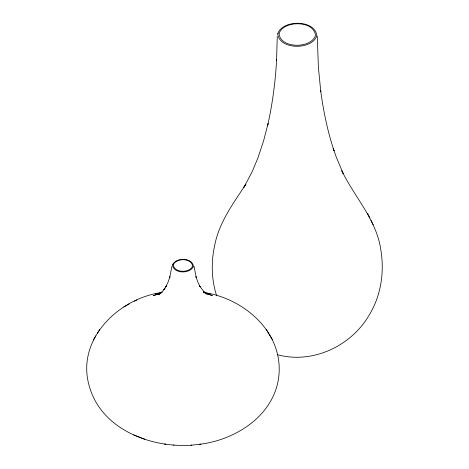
<?xml version="1.0" encoding="UTF-8"?>
<svg xmlns="http://www.w3.org/2000/svg" width="469" height="469" viewBox="0 0 469 469"><rect width="100%" height="100%" fill="white"/><g stroke="black" fill="none" stroke-linecap="round" stroke-linejoin="round"><path stroke-width="0.7" d="M277.267 36.5L276.563 60.7L276.622 59.446C275.414 81.606 272.565 103.696 267.652 125.346L268.092 123.57L263.572 140.899L257.886 158.047L252.064 171.941L243.898 187.33L245.903 184.17C233.357 203.253 219.211 222.218 214.732 245.146C211.009 261.802 211.355 279.594 216.69 295.869M171.894 266.41L169.637 277.748L169.96 276.745L168.043 282.162L165.715 287.016L166.46 285.744L163.804 289.748L164.977 288.318L162.256 291.566L159.29 294.204L161.236 292.521L158.44 294.468L162.262 292.081L153.193 295.757L160.908 293.119M161.606 292.504C117.789 298.53 74.958 340.781 89.643 387.324C102.06 429.616 151.206 448.141 191.827 445.134M93.354 339.972L95.828 335.863M97.312 333.377L99.686 329.431M123.828 307.037L129.508 303.707M134.392 301.25L136.942 299.972M159.589 293.125L161.94 292.193M155.491 293.746L157.174 293.412M199.343 444.331C238.346 439.746 279.114 411.999 279.219 369.126C279.26 328.288 241.447 297.921 203.487 292.351M190.953 445.228L200.879 444.161M164.426 444.067L165.915 444.225M173.46 445.087L174.11 445.163M208.306 293.307L209.866 293.612M277.689 354.752C312.278 364.132 350.443 346.403 368.54 316.129C380.822 296.695 384.615 272.694 380.869 250.165C376.742 219.897 354.693 197.343 341.825 170.839L343.179 173.577L336.273 157.086L333.312 148.609L334.034 150.83C327.561 131.191 323.346 110.872 320.649 90.388L320.808 91.807L318.422 67.747L317.243 36.084M205.358 293.213L212.369 295.593L203.71 292.076M133.642 434.845L144.804 439.265M204.59 292.527L207.239 294.274L203.487 291.378L204.865 292.984L199.73 286.143M199.36 285.58L200.14 286.846L197.824 282.021L195.925 276.64L196.271 277.636L194.025 266.357M272.507 339.82L266.122 329.25M367.708 213.618L369.83 217.95M370.979 220.324L373.189 224.839M277.712 33.803C279.248 50.119 312.172 50.107 316.804 35.75C315.262 19.434 282.338 19.446 277.712 33.803M279.014 33.569C280.386 48.835 311.135 48.823 315.496 35.456C314.124 20.196 283.382 20.208 279.014 33.569M172.475 264.862C173.471 273.925 190.068 274.078 193.457 266.415C192.466 257.352 175.869 257.2 172.475 264.862M173.307 264.739C174.151 273.116 189.47 273.269 192.63 266.24C191.78 257.862 176.467 257.71 173.307 264.739"/></g></svg>
